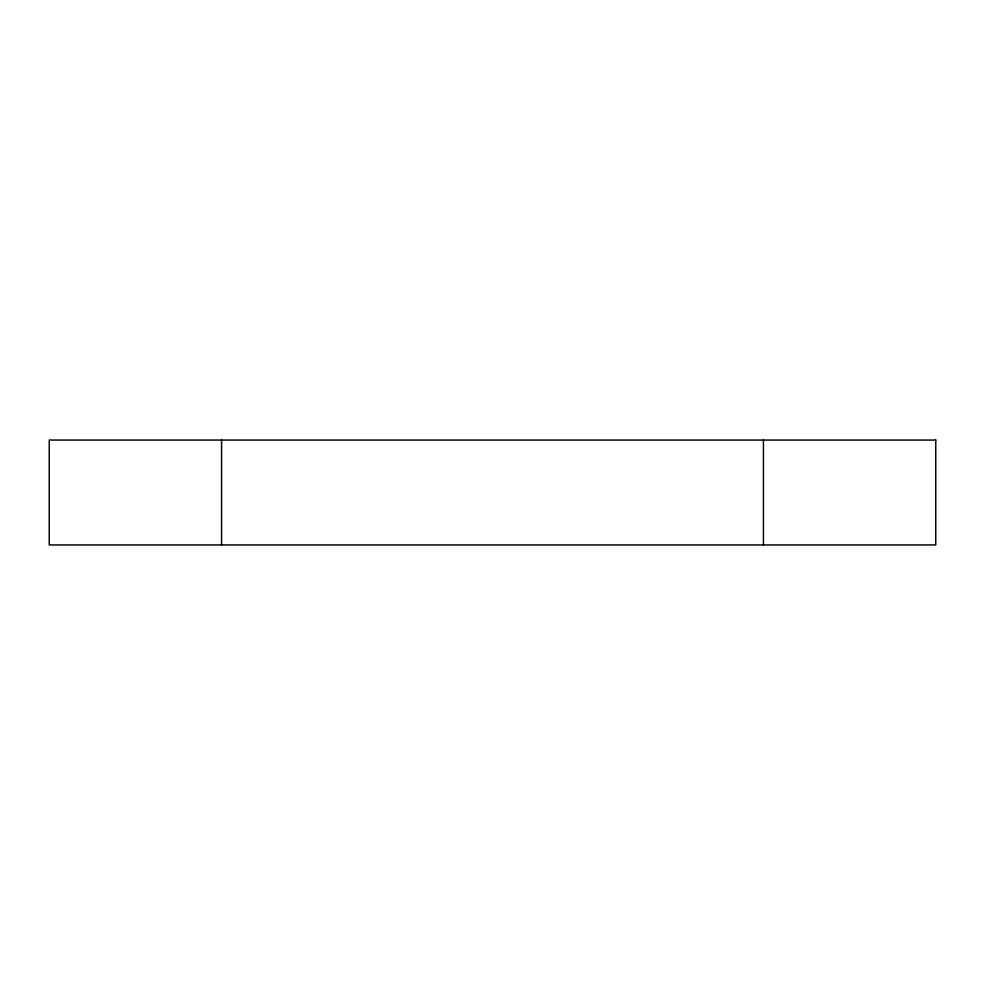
<?xml version="1.0" encoding="UTF-8"?>
<svg xmlns="http://www.w3.org/2000/svg" width="985" height="985" viewBox="0 0 985 985"><rect width="100%" height="100%" fill="white"/><g stroke="black" fill="none" stroke-linecap="round" stroke-linejoin="round"><path stroke-width="1.48" d="M763.437 440.061L763.437 544.939M221.563 440.061L221.563 544.939M935.75 440.061L49.25 440.061L49.25 544.939L935.75 544.939L935.75 440.061"/></g></svg>
